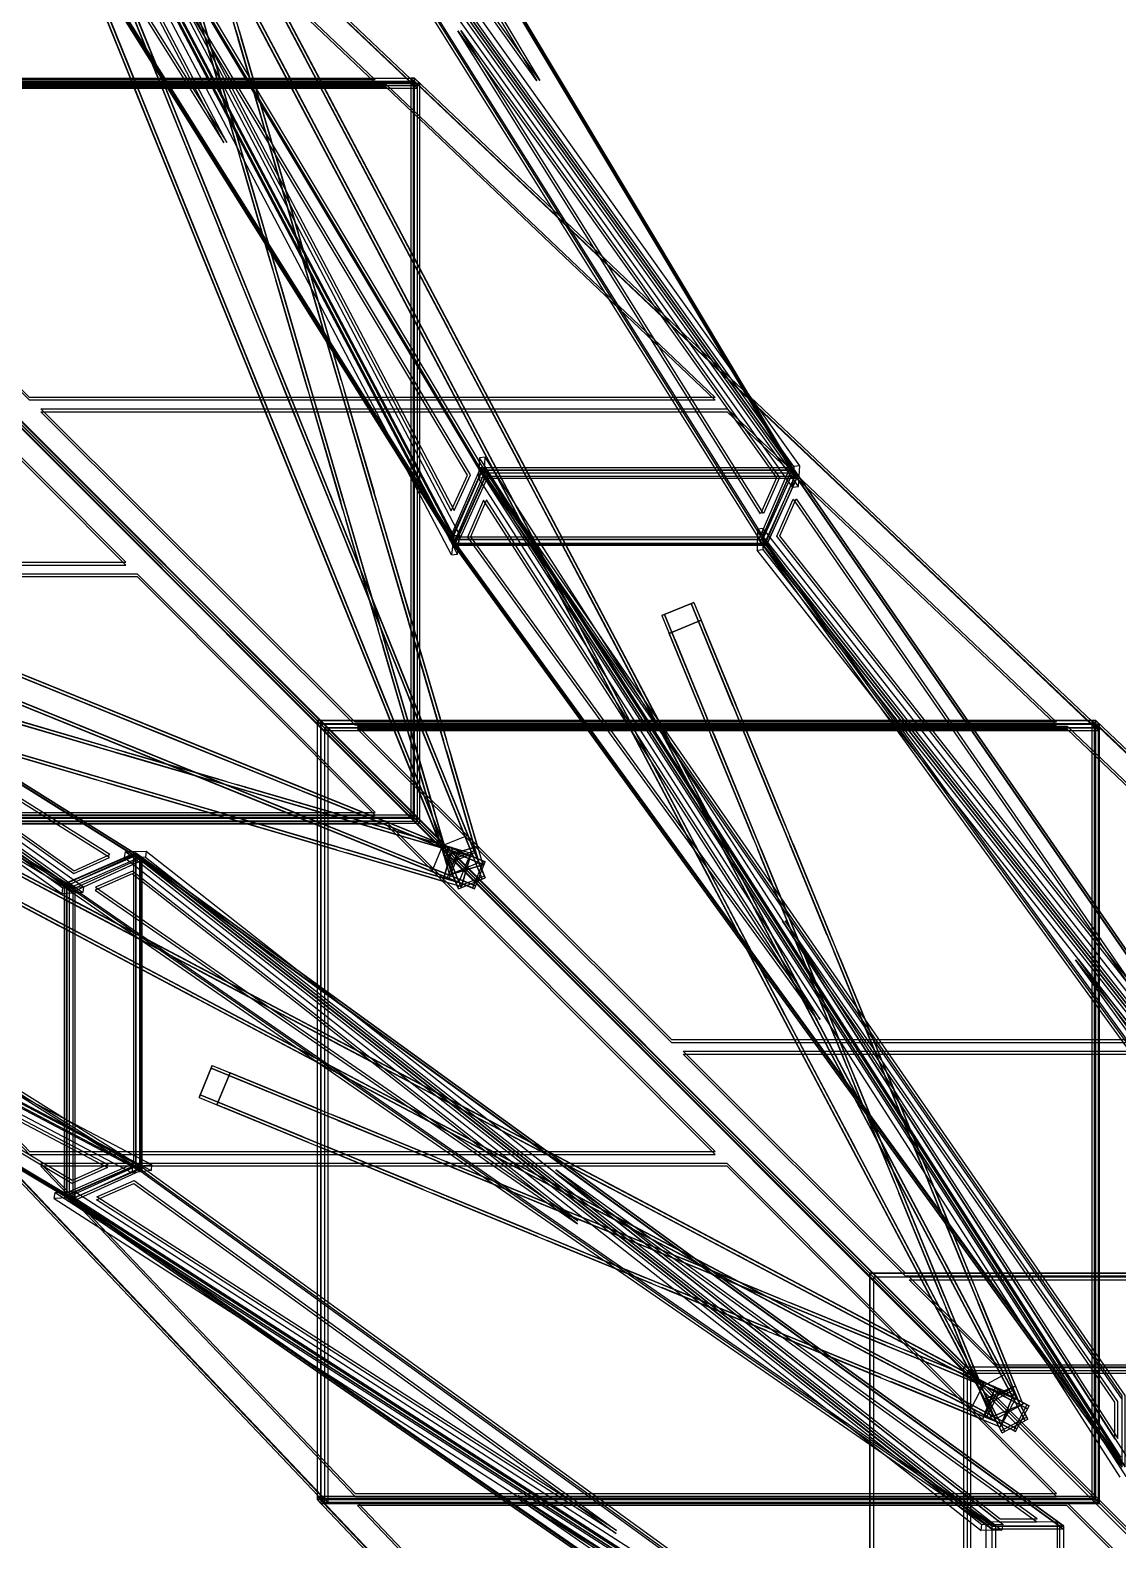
# Model space of a CAD drawing. Header units: millimetres. Extents: x -52000 to 48850, y -48850 to 51750.
# Drawn here: x 33046 to 38686, y -38781 to -30955 of the extents above; entities that cross this region are included whole.
import ezdxf

# ---------------------------------------------------------------- set-up
doc = ezdxf.new("R2010")
doc.units = ezdxf.units.MM
doc.layers.add('D-STR-BASE', color=7, linetype='Continuous', lineweight=25)
doc.layers.add('D-STR-STRC', color=7, linetype='Continuous', lineweight=25)

msp = doc.modelspace()

# ---------------------------------------------------------------- linework, layer by layer
at = {"layer": 'D-STR-BASE'}
msp.add_lwpolyline([(37400, -42600), (42600, -42600), (42600, -37400), (37400, -37400)], close=True, dxfattribs=at)
at = {"layer": 'D-STR-STRC'}
for points in [[(35209.4, -35265.3), (31225.6, -25424.6)], [(35348.5, -35209), (31364.7, -25368.3)], [(35352.2, -35218.4), (31368.5, -25377.7)], [(35213.2, -35274.7), (31229.4, -25434)], [(35401.5, -35340.1), (31417.7, -25499.4)], [(35405.3, -35349.4), (31421.5, -25508.7)], [(35262.5, -35396.4), (31278.7, -25555.7)], [(35266.3, -35405.7), (31282.5, -25565)], [(35035.1, -31242.2), (31145.2, -27552.3)], [(35055.1, -31242.2), (31165.2, -27552.3)], [(35243, -33576.4), (32522.6, -28404.6)], [(35273.3, -33573.4), (32552.9, -28401.6)], [(35401.5, -33277.5), (32518.7, -28459.2)], [(35405.7, -33268), (32524.1, -28452.8)], [(37021.5, -33277.5), (34138.7, -28459.2)], [(37025.7, -33268), (34144.1, -28452.8)], [(35230.9, -33674.3), (32510.4, -28502.5)], [(35261.2, -33671.2), (32540.8, -28499.5)], [(37006.2, -33216.6), (33825.8, -28758)], [(37036.5, -33213.6), (33856.2, -28755)], [(35244.5, -33624.6), (32225.4, -28809.4)], [(35248.8, -33615.1), (32230.8, -28803)], [(36999.8, -33323.9), (33819.4, -28865.3)], [(36864.5, -33624.6), (33845.4, -28809.4)], [(37030.1, -33320.9), (33849.8, -28862.3)], [(36868.8, -33615.1), (33850.8, -28803)], [(38134.9, -37995.9), (33695.2, -29596.2)], [(38140.5, -38006.5), (33700.8, -29606.9)], [(38002.2, -38066), (33562.6, -29666.3)], [(38007.9, -38076.6), (33568.2, -29676.9)], [(33584.7, -29736.4), (35221, -35332.6)], [(33757.5, -29685.9), (35393.7, -35282.1)], [(38081, -38215), (33641.4, -29815.4)], [(38213.7, -38144.9), (33774, -29745.3)], [(38219.3, -38155.6), (33779.6, -29755.9)], [(38086.7, -38225.7), (33647, -29826)], [(35035.1, -35055.1), (31145.2, -31165.2)], [(35055.1, -35055.1), (31165.2, -31165.2)], [(34571.7, -34571.7), (31204.3, -31204.3)], [(34591.7, -34571.7), (31224.3, -31204.3)], [(38566.9, -34571.7), (35019.5, -31204.3)], [(35054.4, -31242.9), (35033.9, -31223.5)], [(35066, -31230.8), (35038.8, -31205)], [(38586.9, -34571.7), (35039.5, -31204.3)], [(35265.3, -35209.4), (25424.6, -31225.6)], [(35274.7, -35213.2), (25434, -31229.4)], [(35396.4, -35262.5), (25555.7, -31278.7)], [(35405.7, -35266.3), (25565, -31282.5)], [(35209, -35348.5), (25368.3, -31364.7)], [(35218.4, -35352.2), (25377.7, -31368.5)], [(35340.1, -35401.5), (25499.4, -31417.7)], [(35349.4, -35405.3), (25508.7, -31421.5)], [(28756.5, -32221), (33215.1, -35401.4)], [(28803, -32230.8), (33615.1, -35248.8)], [(28809.4, -32225.4), (33624.6, -35244.5)], [(28863.8, -32214.6), (33322.4, -35394.9)], [(28753.5, -32251.4), (33212.1, -35431.7)], [(28860.8, -32244.9), (33319.4, -35425.3)], [(28452.8, -32524.1), (33268, -35405.7)], [(28459.2, -32518.7), (33277.5, -35401.5)], [(38703.2, -38353.2), (35375.6, -33172.5)], [(38733.6, -38349.1), (35405.9, -33168.5)], [(38708.3, -38051.8), (35376.3, -33233.2)], [(38708.3, -38034.1), (35380.7, -33223.2)], [(35400.2, -33250.4), (35381.6, -33223.4)], [(35406.6, -33268.2), (35388.6, -33238.1)], [(40328.3, -38051.8), (36996.3, -33233.2)], [(37018.4, -33250.3), (36999.7, -33223.4)], [(40328.3, -38034.1), (37000.7, -33223.2)], [(37024.8, -33268.2), (37006.8, -33238)], [(38698.2, -38456.5), (35370.6, -33275.8)], [(38728.6, -38452.4), (35400.9, -33271.8)], [(38066, -38002.2), (29666.3, -33562.6)], [(38076.6, -38007.9), (29676.9, -33568.2)], [(40306.3, -37982.9), (36817.4, -33541.6)], [(40336.6, -37978.9), (36847.7, -33537.5)], [(29736.4, -33584.7), (35332.6, -35221)], [(38215, -38081), (29815.4, -33641.4)], [(38225.7, -38086.7), (29826, -33647)], [(38708.3, -38403.8), (35219.5, -33592.8)], [(35240, -33619.6), (35220.4, -33592.6)], [(38708.3, -38386.2), (35223.8, -33582.9)], [(35245.4, -33624.4), (35226.5, -33594.2)], [(40304.9, -38091.5), (36816, -33650.1)], [(36858.1, -33619.6), (36838.6, -33592.6)], [(40328.3, -38403.8), (36839.5, -33592.8)], [(40328.3, -38386.2), (36843.8, -33582.9)], [(36863.6, -33624.4), (36844.7, -33594.2)], [(40335.2, -38087.4), (36846.4, -33646.1)], [(37995.9, -38134.9), (29596.2, -33695.2)], [(38006.5, -38140.5), (29606.9, -33700.8)], [(29685.9, -33757.5), (35282.1, -35393.7)], [(38144.9, -38213.7), (29745.3, -33774)], [(38155.6, -38219.3), (29755.9, -33779.6)], [(28803, -33850.8), (33615.1, -36868.8)], [(28809.4, -33845.4), (33624.6, -36864.5)], [(36487.8, -33921.4), (38194, -38076.6)], [(36487.8, -33921.4), (36525.8, -34013.9)], [(36321.3, -33989.7), (38027.5, -38145)], [(36321.3, -33989.7), (36359.3, -34082.2)], [(28504, -34115.3), (33675.8, -36835.7)], [(28403.1, -34157.8), (33574.9, -36878.2)], [(28406.1, -34127.4), (33577.9, -36847.8)], [(28452.8, -34144.1), (33268, -37025.7)], [(28459.2, -34138.7), (33277.5, -37021.5)], [(28501, -34145.6), (33672.8, -36866)], [(37904.2, -37904.2), (34533.3, -34533.3)], [(34553.6, -34553.6), (34534, -34534)], [(34572.4, -34572.4), (34552.8, -34552.8)], [(37924.2, -37904.2), (34553.3, -34533.3)], [(42102.5, -37904.2), (38551.5, -34533.3)], [(38586.2, -34572.4), (38565.5, -34552.8)], [(38591.5, -34553.6), (38570.8, -34534)], [(42122.5, -37904.2), (38571.5, -34533.3)], [(34571.7, -38586.9), (31204.3, -35039.5)], [(34591.7, -38586.9), (31224.3, -35039.5)], [(38566.9, -38586.9), (35019.5, -35039.5)], [(35054.4, -35054.4), (35033.9, -35033.9)], [(35066, -35066), (35038.8, -35038.8)], [(38586.9, -38586.9), (35039.5, -35039.5)], [(35348.5, -35209), (35316.1, -35129)], [(33539.6, -35212.6), (37980.9, -38701.4)], [(33648.1, -35211.2), (38089.4, -38700)], [(35209.4, -35265.3), (35177, -35185.3)], [(35265.3, -35209.4), (35185.3, -35177)], [(35236.6, -35192.9), (35332.6, -35221)], [(35365.7, -35186.1), (35393.7, -35282.1)], [(33535.5, -35242.9), (37976.8, -38731.7)], [(33582.9, -35223.8), (38386.2, -38708.3)], [(33592.6, -35220.4), (33619.6, -35240)], [(33592.8, -35219.5), (38403.8, -38708.3)], [(33594.2, -35226.5), (33624.4, -35245.4)], [(33644.1, -35241.5), (38085.4, -38730.4)], [(35192.9, -35236.6), (35221, -35332.6)], [(35405.7, -35266.3), (35325.7, -35233.9)], [(35405.3, -35349.4), (35372.9, -35269.4)], [(35209, -35348.5), (35129, -35316.1)], [(35186.1, -35365.7), (35282.1, -35393.7)], [(35266.3, -35405.7), (35233.9, -35325.7)], [(33223.2, -35380.7), (38034.1, -38708.3)], [(33223.4, -35381.6), (33250.4, -35400.2)], [(33233.2, -35376.3), (38051.8, -38708.3)], [(33238.1, -35388.6), (33268.2, -35406.6)], [(35349.4, -35405.3), (35269.4, -35372.9)], [(33989.7, -36321.3), (38145, -38027.5)], [(33989.7, -36321.3), (34082.2, -36359.3)], [(33921.4, -36487.8), (38076.6, -38194)], [(33921.4, -36487.8), (34013.9, -36525.8)], [(33582.9, -36843.8), (38386.2, -40328.3)], [(33592.6, -36838.6), (33619.6, -36858.1)], [(33592.8, -36839.5), (38403.8, -40328.3)], [(33594.2, -36844.7), (33624.4, -36863.6)], [(33170.5, -37010.8), (38351.2, -40338.4)], [(33174.6, -36980.4), (38355.2, -40308.1)], [(33223.2, -37000.7), (38034.1, -40328.3)], [(33223.4, -36999.7), (33250.3, -37018.4)], [(33233.2, -36996.3), (38051.8, -40328.3)], [(33238, -37006.8), (33268.2, -37024.8)], [(33273.8, -37005.8), (38454.4, -40333.4)], [(33277.9, -36975.4), (38458.5, -40303.1)], [(37418.5, -37418.5), (37398.9, -37398.9)], [(37904.9, -37904.9), (37885.3, -37885.3)], [(38134.9, -37995.9), (38097.6, -37925.3)], [(38002.2, -38066), (37964.9, -37995.4)], [(38066, -38002.2), (37995.4, -37964.9)], [(38052.4, -37989.5), (38145, -38027.5)], [(38156, -37984.1), (38194, -38076.6)], [(37995.9, -38134.9), (37925.3, -38097.6)], [(37989.5, -38052.4), (38027.5, -38145)], [(38225.7, -38086.7), (38155.1, -38049.4)], [(38219.3, -38155.6), (38182, -38085)], [(37984.1, -38156), (38076.6, -38194)], [(38086.7, -38225.7), (38049.4, -38155.1)], [(38155.6, -38219.3), (38085, -38182)], [(37904.2, -42122.5), (34533.3, -38571.5)], [(34553.6, -38591.5), (34534, -38570.8)], [(34572.4, -38586.2), (34552.8, -38565.5)], [(37924.2, -42122.5), (34553.3, -38571.5)], [(42102.5, -42122.5), (38551.5, -38571.5)], [(38586.2, -38586.2), (38565.5, -38565.5)], [(38591.5, -38591.5), (38570.8, -38570.8)], [(42122.5, -42122.5), (38571.5, -38571.5)], [(38002.9, -38687.5), (38034.4, -38709.3)], [(38372.1, -38686.4), (38403.6, -38709.3)]]:
    msp.add_lwpolyline(points, dxfattribs=at)
for points in [[(35266.3, -35405.7), (35209.4, -35265.3), (31225.6, -25424.6), (31282.5, -25565)], [(35281.1, -35399.7), (35224.3, -35259.3), (31240.5, -25418.6), (31297.3, -25559)], [(35390.5, -35355.4), (35333.6, -35215), (31349.8, -25374.3), (31406.7, -25514.7)], [(35405.3, -35349.4), (35348.5, -35209), (31364.7, -25368.3), (31421.5, -25508.7)], [(35055.1, -31242.2), (31242.2, -31242.2), (27552.3, -27552.3), (31165.2, -27552.3)], [(35055.1, -31257.2), (31242.2, -31257.2), (27552.3, -27567.3), (31165.2, -27567.3)], [(35244.5, -33624.6), (32524.1, -28452.8), (32225.4, -28809.4)], [(35259.7, -33623.2), (32539.3, -28451.4), (32240.5, -28808)], [(35244.5, -33624.6), (35405.7, -33268), (32524.1, -28452.8)], [(35259.7, -33622.9), (35420.9, -33266.3), (32539.3, -28451.1)], [(37010.6, -33269.3), (33830.2, -28810.7), (34128.9, -28454.1)], [(37025.7, -33268), (33845.4, -28809.4), (34144.1, -28452.8)], [(34049.8, -31539), (32531.2, -28651.9), (32364.4, -28850.9)], [(34065, -31537.6), (32546.3, -28650.5), (32379.6, -28849.6)], [(35673.3, -31216.5), (33978.6, -28840.7), (34137.7, -28650.7)], [(35688.4, -31215.2), (33993.7, -28839.4), (34152.9, -28649.4)], [(37010.6, -33269.7), (36849.3, -33626.3), (33830.2, -28811.1)], [(37025.7, -33268), (36864.5, -33624.6), (33845.4, -28809.4)], [(38100.8, -38218.2), (38016.4, -38058.5), (33576.7, -29658.8), (33661.1, -29818.5)], [(38205.1, -38163.1), (38120.7, -38003.3), (33681, -29603.7), (33765.5, -29763.4)], [(38219.3, -38155.6), (38134.9, -37995.9), (33695.2, -29596.2), (33779.6, -29755.9)], [(38086.7, -38225.7), (38002.2, -38066), (33562.6, -29666.3), (33647, -29826)], [(33600.1, -29731.9), (33600.1, -29731.9), (35236.3, -35328.1), (35236.3, -35328.1)], [(33742.1, -29690.3), (33742.1, -29690.3), (35378.4, -35286.6), (35378.4, -35286.6)], [(34834.4, -31213), (31402.9, -31213), (30228.2, -30041.4), (33602.5, -30041.4)], [(34834.4, -31228), (31402.9, -31228), (30228.2, -30056.5), (33602.5, -30056.5)], [(33703.4, -31188), (33399.9, -30438.4), (33364.5, -30350.8)], [(33707.8, -31199), (33672.4, -31111.4), (33368.9, -30361.8)], [(33718.2, -31182), (33414.7, -30432.4), (33379.3, -30344.8)], [(33722.7, -31193), (33687.2, -31105.4), (33383.7, -30355.8)], [(34471.6, -31099.3), (34134.4, -30461.5), (34081.8, -30361.9)], [(34485.7, -31091.9), (34148.6, -30454), (34096, -30354.4)], [(34488.8, -31097.6), (34436.1, -30998), (34099, -30360.2)], [(33579.2, -31238.3), (33275.7, -30488.6), (33240.3, -30401.1)], [(33583.6, -31249.3), (33548.2, -31161.7), (33244.7, -30412.1)], [(33594, -31232.3), (33290.5, -30482.6), (33255.1, -30395.1)], [(33598.5, -31243.3), (33563, -31155.7), (33259.5, -30406.1)], [(34353.1, -31162), (34016, -30524.1), (33963.3, -30424.5)], [(34356.1, -31167.7), (34303.5, -31068.1), (33966.4, -30430.3)], [(34367.3, -31154.5), (34030.1, -30516.6), (33977.5, -30417.1)], [(34370.3, -31160.2), (34317.7, -31060.6), (33980.5, -30422.8)], [(34474.6, -31105.1), (34422, -31005.5), (34084.8, -30367.6)], [(35229.8, -33446.7), (35313.6, -33261.2), (33815.2, -30757.3)], [(35245, -33445), (35328.8, -33259.6), (33830.4, -30755.7)], [(34113.5, -30960.4), (34113.5, -30960.4), (34268, -31489.1)], [(34128.8, -30955.9), (34128.8, -30955.9), (34283.4, -31484.6)], [(36916.9, -33275.9), (36833, -33461.3), (35263.1, -30957.4)], [(36932, -33274.2), (36848.2, -33459.6), (35278.3, -30955.7)], [(33956, -31006.4), (33956, -31006.4), (34110.6, -31535.1)], [(33967.8, -31046.7), (34122.4, -31575.4), (34122.4, -31575.4)], [(33971.4, -31001.9), (33971.4, -31001.9), (34126, -31530.6)], [(33983.2, -31042.2), (34137.8, -31570.9), (34137.8, -31570.9)], [(34125.2, -31000.7), (34279.8, -31529.4), (34279.8, -31529.4)], [(34140.6, -30996.2), (34295.2, -31524.9), (34295.2, -31524.9)], [(34841.6, -31799.3), (34504.4, -31161.5), (34451.8, -31061.9)], [(34844.6, -31805), (34792, -31705.5), (34454.8, -31067.6)], [(34855.7, -31791.8), (34518.6, -31154), (34465.9, -31054.4)], [(34858.7, -31797.6), (34806.1, -31698), (34469, -31060.1)], [(34723.1, -31861.9), (34385.9, -31224.1), (34333.3, -31124.5)], [(34726.1, -31867.7), (34673.5, -31768.1), (34336.3, -31130.2)], [(34737.2, -31854.5), (34400.1, -31216.6), (34347.5, -31117)], [(34740.3, -31860.2), (34687.6, -31760.6), (34350.5, -31122.8)], [(31242.2, -35040.2), (35055.1, -35040.2), (31165.2, -31150.3), (27552.3, -31150.3)], [(31242.2, -35055.1), (35055.1, -35055.1), (31165.2, -31165.2), (27552.3, -31165.2)], [(38586.9, -34571.7), (34571.7, -34571.7), (31204.3, -31204.3), (35039.5, -31204.3)], [(38586.9, -34586.7), (34571.7, -34586.7), (31204.3, -31219.3), (35039.5, -31219.3)], [(35038.8, -35038.8), (35038.8, -31205), (31205, -31205), (31205, -35038.8)], [(35033.9, -35033.9), (35033.9, -31223.5), (31223.5, -31223.5), (31223.5, -35033.9)], [(33911.2, -32058.4), (33607.7, -31308.7), (33572.3, -31221.2)], [(33926, -32052.4), (33622.5, -31302.7), (33587.1, -31215.2)], [(34035.4, -32008.1), (33731.9, -31258.4), (33696.5, -31170.9)], [(34039.8, -32019), (34004.4, -31931.5), (33700.9, -31181.8)], [(34050.2, -32002.1), (33746.7, -31252.4), (33711.3, -31164.9)], [(34054.6, -32013), (34019.2, -31925.5), (33715.7, -31175.8)], [(35039.5, -35039.5), (35039.5, -31204.3), (35019.5, -31204.3), (35019.5, -35039.5)], [(35399.7, -35281.1), (35259.3, -35224.3), (25418.6, -31240.5), (25559, -31297.3)], [(35405.7, -35266.3), (35265.3, -35209.4), (25424.6, -31225.6), (25565, -31282.5)], [(35066, -35066), (35066, -31230.8), (31230.8, -31230.8), (31230.8, -35066)], [(35054.4, -35054.4), (35054.4, -31242.9), (31242.9, -31242.9), (31242.9, -35054.4)], [(36598, -32858.5), (33042.7, -32858.5), (31413.9, -31233.8), (34890.5, -31233.8)], [(36598, -32873.5), (33042.7, -32873.5), (31413.9, -31248.8), (34890.5, -31248.8)], [(33915.6, -32069.3), (33880.2, -31981.8), (33576.7, -31232.1)], [(33930.4, -32063.3), (33895, -31975.8), (33591.5, -31226.1)], [(35055.1, -35055.1), (35055.1, -31242.2), (35035.1, -31242.2), (35035.1, -35055.1)], [(35349.4, -35405.3), (35209, -35348.5), (25368.3, -31364.7), (25508.7, -31421.5)], [(35355.4, -35390.5), (35215, -35333.6), (25374.3, -31349.8), (25514.7, -31406.7)], [(34295.3, -31582.2), (34295.3, -31582.2), (34449.8, -32110.9)], [(34310.6, -31577.7), (34310.6, -31577.7), (34465.2, -32106.4)], [(34137.8, -31628.2), (34137.8, -31628.2), (34292.4, -32156.9)], [(34149.6, -31668.5), (34304.2, -32197.2), (34304.2, -32197.2)], [(34153.2, -31623.7), (34153.2, -31623.7), (34307.8, -32152.4)], [(34165, -31664), (34319.6, -32192.7), (34319.6, -32192.7)], [(34307, -31622.5), (34461.6, -32151.2), (34461.6, -32151.2)], [(34322.4, -31618), (34477, -32146.7), (34477, -32146.7)], [(35211.5, -32499.3), (34874.4, -31861.4), (34821.8, -31761.9)], [(35214.6, -32505), (35161.9, -32405.5), (34824.8, -31767.6)], [(35225.7, -32491.8), (34888.5, -31854), (34835.9, -31754.4)], [(35228.7, -32497.5), (35176.1, -32398), (34838.9, -31760.1)], [(35093.1, -32561.9), (34755.9, -31924), (34703.3, -31824.5)], [(35096.1, -32567.6), (35043.5, -32468.1), (34706.3, -31830.2)], [(35107.2, -32554.4), (34770.1, -31916.6), (34717.4, -31817)], [(35110.2, -32560.2), (35057.6, -32460.6), (34720.5, -31822.7)], [(34367.4, -32828.1), (34063.9, -32078.5), (34028.4, -31991)], [(34371.8, -32839.1), (34336.4, -32751.6), (34032.9, -32001.9)], [(34382.2, -32822.1), (34078.7, -32072.5), (34043.3, -31984.9)], [(34386.6, -32833.1), (34351.2, -32745.6), (34047.7, -31995.9)], [(34243.1, -32878.4), (33939.7, -32128.8), (33904.2, -32041.2)], [(34247.6, -32889.4), (34212.1, -32801.8), (33908.7, -32052.2)], [(34258, -32872.4), (33954.5, -32122.8), (33919.1, -32035.2)], [(34262.4, -32883.4), (34227, -32795.8), (33923.5, -32046.2)], [(28808.1, -32240.5), (28451.5, -32539.3), (33266.7, -35420.9)], [(28809.4, -32225.4), (28452.8, -32524.1), (33268, -35405.7)], [(28807.7, -32240.6), (33266.3, -35420.9), (33622.9, -35259.7)], [(28809.4, -32225.4), (33268, -35405.7), (33624.6, -35244.5)], [(34477.1, -32204), (34477.1, -32204), (34631.7, -32732.7)], [(34492.4, -32199.5), (34492.4, -32199.5), (34647, -32728.2)], [(34504.2, -32239.8), (34658.8, -32768.5), (34658.8, -32768.5)], [(34319.7, -32250), (34319.7, -32250), (34474.2, -32778.7)], [(34331.4, -32290.3), (34486, -32819), (34486, -32819)], [(34335, -32245.5), (34335, -32245.5), (34489.6, -32774.2)], [(34346.8, -32285.8), (34501.4, -32814.5), (34501.4, -32814.5)], [(34488.9, -32244.3), (34643.4, -32773), (34643.4, -32773)], [(35581.5, -33199.3), (35244.4, -32561.4), (35191.7, -32461.8)], [(35584.5, -33205), (35531.9, -33105.4), (35194.8, -32467.6)], [(35595.6, -33191.8), (35258.5, -32553.9), (35205.9, -32454.4)], [(35598.7, -33197.5), (35546, -33097.9), (35208.9, -32460.1)], [(30169.8, -33712.9), (33541.3, -33712.9), (32309, -32477.5), (28994.7, -32477.5)], [(30169.8, -33727.9), (33541.3, -33727.9), (32309, -32492.4), (28994.7, -32492.4)], [(35463, -33261.9), (35125.9, -32624), (35073.3, -32524.5)], [(35466.1, -33267.6), (35413.4, -33168), (35076.3, -32530.2)], [(35477.2, -33254.4), (35140, -32616.5), (35087.4, -32517)], [(35480.2, -33260.1), (35427.6, -33160.6), (35090.4, -32522.7)], [(34575.1, -33698.5), (34271.6, -32948.8), (34236.2, -32861.3)], [(34590, -33692.5), (34286.5, -32942.8), (34251, -32855.3)], [(34594.4, -33703.4), (34559, -33615.9), (34255.5, -32866.2)], [(34699.3, -33648.2), (34395.9, -32898.5), (34360.4, -32811)], [(34703.8, -33659.1), (34668.3, -33571.6), (34364.9, -32822)], [(34714.2, -33642.2), (34410.7, -32892.5), (34375.3, -32805)], [(34718.6, -33653.1), (34683.2, -33565.6), (34379.7, -32816)], [(34516.8, -32867.3), (34516.8, -32867.3), (34671.4, -33396)], [(34658.9, -32825.8), (34658.9, -32825.8), (34813.5, -33354.5)], [(34670.7, -32866.1), (34825.2, -33394.8), (34825.2, -33394.8)], [(34674.2, -32821.3), (34674.2, -32821.3), (34828.8, -33350)], [(34686, -32861.6), (34840.6, -33390.3), (34840.6, -33390.3)], [(38367.5, -34542.2), (34730.6, -34542.2), (33101.8, -32917.5), (36660, -32917.5)], [(38367.5, -34557.2), (34730.6, -34557.2), (33101.8, -32932.5), (36660, -32932.5)], [(34579.6, -33709.4), (34544.1, -33621.9), (34240.7, -32872.2)], [(34501.5, -32871.8), (34501.5, -32871.8), (34656.1, -33400.5)], [(34513.3, -32912.1), (34667.8, -33440.8), (34667.8, -33440.8)], [(34528.6, -32907.6), (34683.2, -33436.3), (34683.2, -33436.3)], [(35400.9, -33271.8), (35405.9, -33168.5), (35375.6, -33172.5), (35370.6, -33275.8)], [(35951.5, -33899.2), (35614.3, -33261.4), (35561.7, -33161.8)], [(35954.5, -33905), (35901.9, -33805.4), (35564.7, -33167.5)], [(35965.6, -33891.8), (35628.5, -33253.9), (35575.9, -33154.3)], [(35968.6, -33897.5), (35916, -33797.9), (35578.9, -33160.1)], [(38708.3, -38403.8), (35380.7, -33223.2), (35219.5, -33592.8)], [(36999.7, -33223.4), (35381.6, -33223.4), (35220.4, -33592.6), (36838.6, -33592.6)], [(37006.8, -33238), (35388.6, -33238.1), (35226.5, -33594.2), (36844.7, -33594.2)], [(38723.4, -38402.2), (35395.8, -33221.5), (35234.6, -33591.2)], [(37018.4, -33250.3), (35400.2, -33250.4), (35240, -33619.6), (36858.1, -33619.6)], [(35376.3, -33233.2), (36996.3, -33233.2), (37000.7, -33223.2), (35380.7, -33223.2)], [(38708.3, -38403.8), (38708.3, -38034.1), (35380.7, -33223.2)], [(38723.5, -38401.4), (38723.5, -38031.7), (35395.9, -33220.8)], [(35833, -33961.8), (35495.9, -33324), (35443.2, -33224.4)], [(35836, -33967.6), (35783.4, -33868), (35446.3, -33230.2)], [(35847.2, -33954.4), (35510, -33316.5), (35457.4, -33217)], [(35850.2, -33960.1), (35797.6, -33860.5), (35460.4, -33222.7)], [(40313.2, -38035.8), (36824.3, -33594.4), (36985.5, -33224.8)], [(40328.3, -38034.1), (36839.5, -33592.8), (37000.7, -33223.2)], [(37006.2, -33216.6), (36999.8, -33323.9), (37030.1, -33320.9), (37036.5, -33213.6)], [(37024.8, -33268.2), (35406.6, -33268.2), (35245.4, -33624.4), (36863.6, -33624.4)], [(35401.5, -33277.5), (37021.5, -33277.5), (37025.7, -33268), (35405.7, -33268)], [(37127.7, -36084.4), (35397.4, -33390.5), (35313.5, -33582.7)], [(37142.9, -36082.8), (35412.5, -33388.9), (35328.7, -33581.1)], [(38732.6, -35887.8), (36918.4, -33578.3), (37002.3, -33386.1)], [(38747.8, -35886.2), (36933.6, -33576.7), (37017.4, -33384.5)], [(34683.3, -33493.6), (34683.3, -33493.6), (34837.9, -34022.3)], [(34698.6, -33489.1), (34698.6, -33489.1), (34853.2, -34017.8)], [(34840.7, -33447.6), (34840.7, -33447.6), (34995.3, -33976.3)], [(34852.5, -33487.9), (35007.1, -34016.6), (35007.1, -34016.6)], [(34856, -33443.1), (34856, -33443.1), (35010.6, -33971.8)], [(34867.8, -33483.4), (35022.4, -34012.1), (35022.4, -34012.1)], [(38225.7, -38086.7), (38066, -38002.2), (29666.3, -33562.6), (29826, -33647)], [(34695.1, -33533.9), (34849.6, -34062.6), (34849.6, -34062.6)], [(34710.4, -33529.4), (34865, -34058.1), (34865, -34058.1)], [(36817.4, -33541.6), (36816, -33650.1), (36846.4, -33646.1), (36847.7, -33537.5)], [(38218.2, -38100.8), (38058.5, -38016.4), (29658.8, -33576.7), (29818.5, -33661.1)], [(29731.9, -33600.1), (29731.9, -33600.1), (35328.1, -35236.3), (35328.1, -35236.3)], [(35031.3, -34468.3), (34727.8, -33718.6), (34692.4, -33631.1)], [(35035.8, -34479.2), (35000.3, -34391.7), (34696.8, -33642)], [(35046.2, -34462.2), (34742.7, -33712.6), (34707.2, -33625.1)], [(35050.6, -34473.2), (35015.2, -34385.7), (34711.7, -33636)], [(36843.8, -33582.9), (35223.8, -33582.9), (35219.5, -33592.8), (36839.5, -33592.8)], [(35261.2, -33671.2), (35273.3, -33573.4), (35243, -33576.4), (35230.9, -33674.3)], [(36868.8, -33615.1), (35248.8, -33615.1), (35244.5, -33624.6), (36864.5, -33624.6)], [(40313.2, -38036.6), (40313.2, -38406.2), (36824.3, -33595.3)], [(40328.3, -38034.1), (40328.3, -38403.8), (36839.5, -33592.8)], [(38155.6, -38219.3), (37995.9, -38134.9), (29596.2, -33695.2), (29755.9, -33779.6)], [(38163.1, -38205.1), (38003.3, -38120.7), (29603.7, -33681), (29763.4, -33765.5)], [(30954, -33673.5), (33272.5, -35327.2), (33457.9, -35243.4)], [(30955.7, -33658.3), (33274.2, -35312), (33459.6, -35228.2)], [(34907.1, -34518.5), (34603.6, -33768.9), (34568.2, -33681.4)], [(34911.5, -34529.5), (34876.1, -34442), (34572.6, -33692.3)], [(34921.9, -34512.5), (34618.5, -33762.9), (34583, -33675.3)], [(34926.4, -34523.5), (34890.9, -34436), (34587.5, -33686.3)], [(29690.3, -33742.1), (29690.3, -33742.1), (35286.6, -35378.4), (35286.6, -35378.4)], [(31403.1, -35009.6), (34834.6, -35009.6), (33602.3, -33774.1), (30228, -33774.1)], [(31403.1, -35024.5), (34834.6, -35024.5), (33602.3, -33789.1), (30228, -33789.1)], [(28452.8, -34144.1), (28809.4, -33845.4), (33624.6, -36864.5)], [(28454.1, -34128.9), (28810.7, -33830.2), (33625.9, -36849.4)], [(36321.4, -34599.2), (35984.3, -33961.3), (35931.7, -33861.8)], [(36324.5, -34604.9), (36271.9, -34505.4), (35934.7, -33867.5)], [(36335.6, -34591.7), (35998.5, -33953.9), (35945.8, -33854.3)], [(36338.6, -34597.4), (36286, -34497.9), (35948.9, -33860)], [(36203, -34661.8), (35865.8, -34024), (35813.2, -33924.4)], [(36206, -34667.5), (36153.4, -34568), (35816.2, -33930.1)], [(36217.1, -34654.3), (35880, -34016.5), (35827.4, -33916.9)], [(36220.1, -34660.1), (36167.5, -34560.5), (35830.4, -33922.6)], [(36487.8, -33921.4), (36321.3, -33989.7), (36321.3, -33989.7), (36487.8, -33921.4)], [(36473, -33927.4), (36473, -33927.4), (38179.2, -38082.7), (38179.2, -38082.7)], [(36336.1, -33983.7), (36336.1, -33983.7), (38042.3, -38138.9), (38042.3, -38138.9)], [(36525.8, -34013.9), (36359.3, -34082.2), (36359.3, -34082.2), (36525.8, -34013.9)], [(36511, -34020), (36511, -34020), (36690.3, -34456.8)], [(36525.8, -34013.9), (36525.8, -34013.9), (36705.1, -34450.7)], [(34865.1, -34115.4), (34865.1, -34115.4), (35019.7, -34644.1)], [(34880.4, -34110.9), (34880.4, -34110.9), (35035, -34639.6)], [(35022.5, -34069.4), (35022.5, -34069.4), (35177.1, -34598.1)], [(35034.3, -34109.7), (35188.9, -34638.4), (35188.9, -34638.4)], [(35037.8, -34064.9), (35037.8, -34064.9), (35192.4, -34593.6)], [(35049.6, -34105.2), (35204.2, -34633.9), (35204.2, -34633.9)], [(36359.3, -34082.2), (36359.3, -34082.2), (36538.6, -34519.1)], [(36374.1, -34076.2), (36374.1, -34076.2), (36553.4, -34513)], [(36390, -34115), (36569.4, -34551.8), (36569.4, -34551.8)], [(36526.9, -34058.8), (36706.3, -34495.6), (36706.3, -34495.6)], [(36541.7, -34052.7), (36721.1, -34489.5), (36721.1, -34489.5)], [(28452.8, -34144.1), (33624.6, -36864.5), (33268, -37025.7)], [(28454.5, -34128.9), (33626.2, -36849.3), (33269.7, -37010.5)], [(34876.9, -34155.7), (35031.5, -34684.4), (35031.5, -34684.4)], [(34892.2, -34151.2), (35046.8, -34679.9), (35046.8, -34679.9)], [(36375.2, -34121.1), (36554.6, -34557.9), (36554.6, -34557.9)], [(33692.5, -34590), (32942.8, -34286.5), (32855.3, -34251)], [(33698.5, -34575.1), (32948.8, -34271.6), (32861.3, -34236.2)], [(33703.4, -34594.4), (33615.9, -34559), (32866.2, -34255.5)], [(33709.4, -34579.6), (33621.9, -34544.1), (32872.2, -34240.7)], [(33642.2, -34714.2), (32892.5, -34410.7), (32805, -34375.3)], [(33648.2, -34699.3), (32898.5, -34395.9), (32811, -34360.4)], [(33653.1, -34718.6), (33565.6, -34683.2), (32816, -34379.7)], [(33659.1, -34703.8), (33571.6, -34668.3), (32822, -34364.9)], [(32871.8, -34501.5), (32871.8, -34501.5), (33400.5, -34656.1)], [(35215.6, -35280.6), (34935.6, -34588.9), (34900.2, -34501.4)], [(35230.4, -35274.6), (34950.4, -34582.9), (34915, -34495.4)], [(35234.9, -35285.5), (35199.4, -35198), (34919.4, -34506.4)], [(35339.8, -35230.3), (35059.8, -34538.7), (35024.4, -34451.1)], [(35344.3, -35241.3), (35308.8, -35153.7), (35028.8, -34462.1)], [(35354.7, -35224.3), (35074.7, -34532.7), (35039.2, -34445.1)], [(35359.1, -35235.3), (35323.7, -35147.7), (35043.7, -34456.1)], [(32867.3, -34516.8), (32867.3, -34516.8), (33396, -34671.4)], [(32907.6, -34528.6), (33436.3, -34683.2), (33436.3, -34683.2)], [(32912.1, -34513.3), (33440.8, -34667.8), (33440.8, -34667.8)], [(34512.5, -34921.9), (33762.9, -34618.5), (33675.3, -34583)], [(34518.5, -34907.1), (33768.9, -34603.6), (33681.4, -34568.2)], [(34523.5, -34926.4), (34436, -34890.9), (33686.3, -34587.5)], [(34529.5, -34911.5), (34442, -34876.1), (33692.3, -34572.6)], [(34533.3, -34533.3), (34533.3, -38571.5), (34553.3, -38571.5), (34553.3, -34533.3)], [(42122.5, -37904.2), (37904.2, -37904.2), (34533.3, -34533.3), (38571.5, -34533.3)], [(42122.5, -37919.2), (37904.2, -37919.2), (34533.3, -34548.3), (38571.5, -34548.3)], [(38570.8, -38570.8), (38570.8, -34534), (34534, -34534), (34534, -38570.8)], [(38565.5, -38565.5), (38565.5, -34552.8), (34552.8, -34552.8), (34552.8, -38565.5)], [(38591.5, -38591.5), (38591.5, -34553.6), (34553.6, -34553.6), (34553.6, -38591.5)], [(34571.7, -34571.7), (34571.7, -38586.9), (34591.7, -38586.9), (34591.7, -34571.7)], [(38586.2, -38586.2), (38586.2, -34572.4), (34572.4, -34572.4), (34572.4, -38586.2)], [(40132, -36189.2), (36373.2, -36189.2), (34742.9, -34562.8), (38422.6, -34562.8)], [(40132, -36204.2), (36373.2, -36204.2), (34742.9, -34577.8), (38422.6, -34577.8)], [(35220, -35291.5), (35184.6, -35204), (34904.6, -34512.4)], [(36691.4, -35299.2), (36354.3, -34661.3), (36301.7, -34561.8)], [(36694.4, -35304.9), (36641.8, -35205.3), (36304.7, -34567.5)], [(36705.6, -35291.7), (36368.4, -34653.8), (36315.8, -34554.3)], [(36708.6, -35297.4), (36656, -35197.9), (36318.8, -34560)], [(36727.2, -34546.5), (36727.2, -34546.5), (36934.1, -35050.4)], [(36742, -34540.4), (36742, -34540.4), (36948.9, -35044.3)], [(36743.1, -34585.3), (36950, -35089.2), (36950, -35089.2)], [(36757.9, -34579.3), (36964.8, -35083.1), (36964.8, -35083.1)], [(38571.5, -38571.5), (38571.5, -34533.3), (38551.5, -34533.3), (38551.5, -38571.5)], [(38586.9, -38586.9), (38586.9, -34571.7), (38566.9, -34571.7), (38566.9, -38586.9)], [(32825.8, -34658.9), (32825.8, -34658.9), (33354.5, -34813.5)], [(36573, -35361.8), (36235.8, -34723.9), (36183.2, -34624.4)], [(36576, -35367.5), (36523.4, -35268), (36186.2, -34630.1)], [(36587.1, -35354.3), (36250, -34716.5), (36197.3, -34616.9)], [(36590.1, -35360), (36537.5, -35260.5), (36200.4, -34622.6)], [(36575.5, -34608.8), (36575.5, -34608.8), (36782.4, -35112.7)], [(36590.3, -34602.7), (36590.3, -34602.7), (36797.2, -35106.6)], [(36591.4, -34647.6), (36798.3, -35151.5), (36798.3, -35151.5)], [(36606.2, -34641.6), (36813.1, -35145.4), (36813.1, -35145.4)], [(32821.3, -34674.2), (32821.3, -34674.2), (33350, -34828.8)], [(32861.6, -34686), (33390.3, -34840.6), (33390.3, -34840.6)], [(32866.1, -34670.7), (33394.8, -34825.2), (33394.8, -34825.2)], [(33489.1, -34698.6), (33489.1, -34698.6), (34017.8, -34853.2)], [(33493.6, -34683.3), (33493.6, -34683.3), (34022.3, -34837.9)], [(33529.4, -34710.4), (34058.1, -34865), (34058.1, -34865)], [(33533.9, -34695.1), (34062.6, -34849.6), (34062.6, -34849.6)], [(34462.2, -35046.2), (33712.6, -34742.7), (33625.1, -34707.2)], [(34468.3, -35031.3), (33718.6, -34727.8), (33631.1, -34692.4)], [(34473.2, -35050.6), (34385.7, -35015.2), (33636, -34711.7)], [(34479.2, -35035.8), (34391.7, -35000.3), (33642, -34696.8)], [(35046.9, -34737.2), (35046.9, -34737.2), (35181.1, -35196.3)], [(35062.2, -34732.7), (35062.2, -34732.7), (35196.5, -35191.8)], [(35204.3, -34691.2), (35204.3, -34691.2), (35338.5, -35150.3)], [(35216.1, -34731.5), (35350.3, -35190.6), (35350.3, -35190.6)], [(35219.7, -34686.7), (35219.7, -34686.7), (35353.9, -35145.8)], [(35231.4, -34727), (35365.7, -35186.1), (35365.7, -35186.1)], [(35058.7, -34777.5), (35192.9, -35236.6), (35192.9, -35236.6)], [(35074, -34773), (35208.3, -35232.1), (35208.3, -35232.1)], [(33443.1, -34856), (33443.1, -34856), (33971.8, -35010.6)], [(33447.6, -34840.7), (33447.6, -34840.7), (33976.3, -34995.3)], [(33483.4, -34867.8), (34012.1, -35022.4), (34012.1, -35022.4)], [(33487.9, -34852.5), (34016.6, -35007.1), (34016.6, -35007.1)], [(34110.9, -34880.4), (34110.9, -34880.4), (34639.6, -35035)], [(34115.4, -34865.1), (34115.4, -34865.1), (34644.1, -35019.7)], [(34151.2, -34892.2), (34679.9, -35046.8), (34679.9, -35046.8)], [(34155.7, -34876.9), (34684.4, -35031.5), (34684.4, -35031.5)], [(35280.6, -35215.6), (34588.9, -34935.6), (34501.4, -34900.2)], [(35274.6, -35230.4), (34582.9, -34950.4), (34495.4, -34915)], [(35285.5, -35234.9), (35198, -35199.4), (34506.4, -34919.4)], [(35291.5, -35220), (35204, -35184.6), (34512.4, -34904.6)], [(34571.7, -38572), (38586.9, -38572), (35039.5, -35024.6), (31204.3, -35024.6)], [(34571.7, -38586.9), (38586.9, -38586.9), (35039.5, -35039.5), (31204.3, -35039.5)], [(33042.8, -36767.4), (36598.2, -36767.4), (34890.3, -35055.5), (31413.7, -35055.5)], [(34064.9, -35037.8), (34064.9, -35037.8), (34593.6, -35192.4)], [(34069.4, -35022.5), (34069.4, -35022.5), (34598.1, -35177.1)], [(34105.2, -35049.6), (34633.9, -35204.2), (34633.9, -35204.2)], [(34109.7, -35034.3), (34638.4, -35188.9), (34638.4, -35188.9)], [(35224.3, -35354.7), (34532.7, -35074.7), (34445.1, -35039.2)], [(35230.3, -35339.8), (34538.7, -35059.8), (34451.1, -35024.4)], [(35235.3, -35359.1), (35147.7, -35323.7), (34456.1, -35043.7)], [(35241.3, -35344.3), (35153.7, -35308.8), (34462.1, -35028.8)], [(34737.2, -35046.9), (34737.2, -35046.9), (35196.3, -35181.1)], [(34777.5, -35058.7), (35236.6, -35192.9), (35236.6, -35192.9)], [(33042.8, -36782.3), (36598.2, -36782.3), (34890.3, -35070.4), (31413.7, -35070.4)], [(33254.4, -35477.2), (32616.5, -35140), (32517, -35087.4)], [(33260.1, -35480.2), (33160.6, -35427.6), (32522.7, -35090.4)], [(33261.9, -35463), (32624, -35125.9), (32524.5, -35073.3)], [(33267.6, -35466.1), (33168, -35413.4), (32530.2, -35076.3)], [(34732.7, -35062.2), (34732.7, -35062.2), (35191.8, -35196.5)], [(34773, -35074), (35232.1, -35208.3), (35232.1, -35208.3)], [(35233.9, -35325.7), (35372.9, -35269.4), (35316.1, -35129), (35177, -35185.3)], [(36985.7, -35134), (36985.7, -35134), (37192.6, -35637.9)], [(33191.8, -35595.6), (32553.9, -35258.5), (32454.4, -35205.9)], [(33197.5, -35598.7), (33097.9, -35546), (32460.1, -35208.9)], [(33199.3, -35581.5), (32561.4, -35244.4), (32461.8, -35191.7)], [(33205, -35584.5), (33105.4, -35531.9), (32467.6, -35194.8)], [(33644.1, -35241.5), (33535.5, -35242.9), (33539.6, -35212.6), (33648.1, -35211.2)], [(34691.2, -35204.3), (34691.2, -35204.3), (35150.3, -35338.5)], [(35269.4, -35372.9), (35325.7, -35233.9), (35185.3, -35177), (35129, -35316.1)], [(35236.6, -35192.9), (35186.1, -35365.7), (35186.1, -35365.7), (35236.6, -35192.9)], [(35365.7, -35186.1), (35192.9, -35236.6), (35192.9, -35236.6), (35365.7, -35186.1)], [(35218.4, -35352.2), (35274.7, -35213.2), (35265.3, -35209.4), (35209, -35348.5)], [(35349.4, -35405.3), (35405.7, -35266.3), (35265.3, -35209.4), (35209, -35348.5)], [(35213.2, -35274.7), (35352.2, -35218.4), (35348.5, -35209), (35209.4, -35265.3)], [(35266.3, -35405.7), (35405.3, -35349.4), (35348.5, -35209), (35209.4, -35265.3)], [(36819.2, -35202.4), (36819.2, -35202.4), (37026.1, -35706.3)], [(36834, -35196.3), (36834, -35196.3), (37040.9, -35700.2)], [(36970.9, -35140.1), (36970.9, -35140.1), (37177.8, -35644)], [(36986.9, -35178.9), (37193.8, -35682.8), (37193.8, -35682.8)], [(37001.7, -35172.9), (37208.6, -35676.7), (37208.6, -35676.7)], [(33591.2, -35234.6), (33221.6, -35395.8), (38032.5, -38723.5)], [(33592.8, -35219.5), (33223.2, -35380.7), (38034.1, -38708.3)], [(33223.4, -36999.7), (33223.4, -35381.6), (33592.6, -35220.4), (33592.6, -36838.6)], [(33238, -37006.8), (33238.1, -35388.6), (33594.2, -35226.5), (33594.2, -36844.7)], [(33250.3, -37018.4), (33250.4, -35400.2), (33619.6, -35240), (33619.6, -36858.1)], [(33268.2, -37024.8), (33268.2, -35406.6), (33624.4, -35245.4), (33624.4, -36863.6)], [(33582.9, -36843.8), (33582.9, -35223.8), (33592.8, -35219.5), (33592.8, -36839.5)], [(33590.4, -35234.6), (38031.7, -38723.5), (38401.4, -38723.5)], [(33592.8, -35219.5), (38034.1, -38708.3), (38403.8, -38708.3)], [(33615.1, -36868.8), (33615.1, -35248.8), (33624.6, -35244.5), (33624.6, -36864.5)], [(34686.7, -35219.7), (34686.7, -35219.7), (35145.8, -35353.9)], [(34727, -35231.4), (35186.1, -35365.7), (35186.1, -35365.7)], [(34731.5, -35216.1), (35190.6, -35350.3), (35190.6, -35350.3)], [(35393.7, -35282.1), (35221, -35332.6), (35221, -35332.6), (35393.7, -35282.1)], [(35332.6, -35221), (35282.1, -35393.7), (35282.1, -35393.7), (35332.6, -35221)], [(35349.4, -35405.3), (35405.7, -35266.3), (35396.4, -35262.5), (35340.1, -35401.5)], [(37061.4, -35999.1), (36724.3, -35361.3), (36671.6, -35261.7)], [(37064.4, -36004.9), (37011.8, -35905.3), (36674.7, -35267.4)], [(37075.5, -35991.7), (36738.4, -35353.8), (36685.8, -35254.2)], [(37078.6, -35997.4), (37025.9, -35897.8), (36688.8, -35260)], [(36835.2, -35241.2), (37042.1, -35745.1), (37042.1, -35745.1)], [(36850, -35235.2), (37056.9, -35739), (37056.9, -35739)], [(33575.1, -35328.7), (33382.9, -35412.6), (35884.6, -37142.9)], [(33576.7, -35313.6), (33384.5, -35397.4), (35886.2, -37127.8)], [(35266.3, -35405.7), (35405.3, -35349.4), (35401.5, -35340.1), (35262.5, -35396.4)], [(36942.9, -36061.8), (36605.8, -35423.9), (36553.2, -35324.3)], [(36946, -36067.5), (36893.3, -35967.9), (36556.2, -35330.1)], [(36957.1, -36054.3), (36619.9, -35416.4), (36567.3, -35316.9)], [(36960.1, -36060), (36907.5, -35960.4), (36570.3, -35322.6)], [(30757.3, -35435.2), (33446.7, -36849.8), (33261.2, -36933.6)], [(30759, -35420), (33448.3, -36834.6), (33262.9, -36918.4)], [(33319.4, -35425.3), (33212.1, -35431.7), (33215.1, -35401.4), (33322.4, -35394.9)], [(33233.2, -35376.3), (33233.2, -36996.3), (33223.2, -37000.7), (33223.2, -35380.7)], [(33961.8, -35833), (33324, -35495.9), (33224.4, -35443.2)], [(33967.6, -35836), (33868, -35783.4), (33230.2, -35446.3)], [(33277.5, -35401.5), (33277.5, -37021.5), (33268, -37025.7), (33268, -35405.7)], [(33954.4, -35847.2), (33316.5, -35510), (33217, -35457.4)], [(33960.1, -35850.2), (33860.5, -35797.6), (33222.7, -35460.4)], [(33891.8, -35965.6), (33253.9, -35628.5), (33154.3, -35575.9)], [(33897.5, -35968.6), (33797.9, -35916), (33160.1, -35578.9)], [(33899.2, -35951.5), (33261.4, -35614.3), (33161.8, -35561.7)], [(33905, -35954.5), (33805.4, -35901.9), (33167.5, -35564.7)], [(38670.6, -38066.6), (36946.6, -35574.1), (38670.6, -38258.1)], [(38685.8, -38064.2), (36961.8, -35571.7), (38685.8, -38255.7)], [(37214.7, -35733.7), (37214.7, -35733.7), (37421.6, -36237.6)], [(37229.5, -35727.6), (37229.5, -35727.6), (37436.4, -36231.5)], [(34654.3, -36217.1), (34016.5, -35880), (33916.9, -35827.4)], [(34660.1, -36220.1), (34560.5, -36167.5), (33922.6, -35830.4)], [(34661.8, -36203), (34024, -35865.8), (33924.4, -35813.2)], [(34667.5, -36206), (34568, -36153.4), (33930.1, -35816.2)], [(37063, -35796), (37063, -35796), (37269.9, -36299.9)], [(37077.8, -35789.9), (37077.8, -35789.9), (37284.7, -36293.8)], [(37078.9, -35834.8), (37285.8, -36338.7), (37285.8, -36338.7)], [(37093.7, -35828.8), (37300.6, -36332.6), (37300.6, -36332.6)], [(37230.6, -35772.5), (37437.5, -36276.4), (37437.5, -36276.4)], [(37245.4, -35766.5), (37452.3, -36270.3), (37452.3, -36270.3)], [(40274.1, -38265.3), (38467.3, -35773.9), (40274.1, -38073.9)], [(40289.2, -38262.9), (38482.5, -35771.5), (40289.2, -38071.5)], [(34591.7, -36335.6), (33953.9, -35998.5), (33854.3, -35945.8)], [(34597.4, -36338.6), (34497.9, -36286), (33860, -35948.9)], [(34599.2, -36321.4), (33961.3, -35984.3), (33861.8, -35931.7)], [(34604.9, -36324.5), (34505.4, -36271.9), (33867.5, -35934.7)], [(37431.4, -36699.1), (37094.2, -36061.3), (37041.6, -35961.7)], [(37434.4, -36704.8), (37381.8, -36605.3), (37044.6, -35967.4)], [(37445.5, -36691.6), (37108.4, -36053.8), (37055.7, -35954.2)], [(37448.5, -36697.4), (37395.9, -36597.8), (37058.8, -35959.9)], [(37312.9, -36761.7), (36975.8, -36123.9), (36923.1, -36024.3)], [(37315.9, -36767.5), (37263.3, -36667.9), (36926.2, -36030)], [(37327, -36754.3), (36989.9, -36116.4), (36937.3, -36016.8)], [(37330.1, -36760), (37277.4, -36660.4), (36940.3, -36022.6)], [(35354.3, -36587.1), (34716.5, -36250), (34616.9, -36197.3)], [(35360, -36590.1), (35260.5, -36537.5), (34622.6, -36200.4)], [(35361.8, -36573), (34723.9, -36235.8), (34624.4, -36183.2)], [(35367.5, -36576), (35268, -36523.4), (34630.1, -36186.2)], [(35299.2, -36691.4), (34661.3, -36354.3), (34561.8, -36301.7)], [(35304.9, -36694.4), (35205.3, -36641.8), (34567.5, -36304.7)], [(41402.6, -37398.2), (37585, -37398.2), (36432.4, -36248.3), (40194, -36248.3)], [(41402.6, -37413.2), (37585, -37413.2), (36432.4, -36263.3), (40194, -36263.3)], [(33989.7, -36321.3), (33921.4, -36487.8), (33921.4, -36487.8), (33989.7, -36321.3)], [(33983.7, -36336.1), (33983.7, -36336.1), (38138.9, -38042.3), (38138.9, -38042.3)], [(34082.2, -36359.3), (34013.9, -36525.8), (34013.9, -36525.8), (34082.2, -36359.3)], [(34076.2, -36374.1), (34076.2, -36374.1), (34513, -36553.4)], [(34082.2, -36359.3), (34082.2, -36359.3), (34519.1, -36538.6)], [(34121.1, -36375.2), (34557.9, -36554.6), (34557.9, -36554.6)], [(35291.7, -36705.6), (34653.8, -36368.4), (34554.3, -36315.8)], [(35297.4, -36708.6), (35197.9, -36656), (34560, -36318.8)], [(37321.5, -36383.5), (37321.5, -36383.5), (37528.4, -36887.4)], [(37458.4, -36327.3), (37458.4, -36327.3), (37665.3, -36831.2)], [(37473.2, -36321.2), (37473.2, -36321.2), (37680.1, -36825.1)], [(37474.4, -36366.1), (37681.3, -36870), (37681.3, -36870)], [(37489.2, -36360.1), (37696.1, -36863.9), (37696.1, -36863.9)], [(34115, -36390), (34551.8, -36569.4), (34551.8, -36569.4)], [(37306.7, -36389.6), (37306.7, -36389.6), (37513.6, -36893.5)], [(37322.7, -36428.4), (37529.6, -36932.3), (37529.6, -36932.3)], [(37337.5, -36422.4), (37544.4, -36926.2), (37544.4, -36926.2)], [(33927.4, -36473), (33927.4, -36473), (38082.7, -38179.2), (38082.7, -38179.2)], [(34013.9, -36525.8), (34013.9, -36525.8), (34450.7, -36705.1)], [(34020, -36511), (34020, -36511), (34456.8, -36690.3)], [(34052.7, -36541.7), (34489.5, -36721.1), (34489.5, -36721.1)], [(34058.8, -36526.9), (34495.6, -36706.3), (34495.6, -36706.3)], [(34602.7, -36590.3), (34602.7, -36590.3), (35106.6, -36797.2)], [(34608.8, -36575.5), (34608.8, -36575.5), (35112.7, -36782.4)], [(34641.6, -36606.2), (35145.4, -36813.1), (35145.4, -36813.1)], [(34647.6, -36591.4), (35151.5, -36798.3), (35151.5, -36798.3)], [(36054.3, -36957.1), (35416.4, -36619.9), (35316.9, -36567.3)], [(36060, -36960.1), (35960.4, -36907.5), (35322.6, -36570.3)], [(36061.8, -36942.9), (35423.9, -36605.8), (35324.3, -36553.2)], [(36067.5, -36946), (35967.9, -36893.3), (35330.1, -36556.2)], [(35991.7, -37075.5), (35353.8, -36738.4), (35254.2, -36685.8)], [(35997.4, -37078.6), (35897.8, -37025.9), (35260, -36688.8)], [(35999.1, -37061.4), (35361.3, -36724.3), (35261.7, -36671.6)], [(36004.9, -37064.4), (35905.3, -37011.8), (35267.4, -36674.7)], [(37801.3, -37399.1), (37464.2, -36761.2), (37411.6, -36661.7)], [(37804.4, -37404.8), (37751.7, -37305.3), (37414.6, -36667.4)], [(37815.5, -37391.6), (37478.3, -36753.8), (37425.7, -36654.2)], [(37818.5, -37397.3), (37765.9, -37297.8), (37428.7, -36659.9)], [(34540.4, -36742), (34540.4, -36742), (35044.3, -36948.9)], [(34546.5, -36727.2), (34546.5, -36727.2), (35050.4, -36934.1)], [(34579.3, -36757.9), (35083.1, -36964.8), (35083.1, -36964.8)], [(34585.3, -36743.1), (35089.2, -36950), (35089.2, -36950)], [(37682.9, -37461.7), (37345.7, -36823.8), (37293.1, -36724.3)], [(37685.9, -37467.4), (37633.3, -37367.9), (37296.1, -36730)], [(37697, -37454.2), (37359.9, -36816.4), (37307.3, -36716.8)], [(37700, -37460), (37647.4, -37360.4), (37310.3, -36722.5)], [(34730.8, -38541.1), (38367.6, -38541.1), (36659.8, -36829.2), (33101.6, -36829.2)], [(34730.8, -38556), (38367.6, -38556), (36659.8, -36844.1), (33101.6, -36844.1)], [(33223.2, -37000.7), (33592.8, -36839.5), (38403.8, -40328.3)], [(33224.8, -36985.5), (33594.5, -36824.3), (38405.5, -40313.2)], [(33577.9, -36847.8), (33675.8, -36835.7), (33672.8, -36866), (33574.9, -36878.2)], [(35196.3, -36834), (35196.3, -36834), (35700.2, -37040.9)], [(35202.4, -36819.2), (35202.4, -36819.2), (35706.3, -37026.1)], [(35235.2, -36850), (35739, -37056.9), (35739, -37056.9)], [(35241.2, -36835.2), (35745.1, -37042.1), (35745.1, -37042.1)], [(33390.5, -37017.4), (33582.7, -36933.5), (36084.4, -38747.7)], [(33392.2, -37002.2), (33584.4, -36918.4), (36086.1, -38732.6)], [(35769.1, -36877.6), (38073.3, -38687.7), (38265.1, -38687.7)], [(35771.5, -36862.5), (38075.7, -38672.6), (38267.5, -38672.6)], [(36761.7, -37312.9), (36123.9, -36975.8), (36024.3, -36923.1)], [(36767.5, -37315.9), (36667.9, -37263.3), (36030, -36926.2)], [(37702.2, -36920.9), (37702.2, -36920.9), (37909.1, -37424.8)], [(37717, -36914.8), (37717, -36914.8), (37923.9, -37418.7)], [(33174.6, -36980.4), (33277.9, -36975.4), (33273.8, -37005.8), (33170.5, -37010.8)], [(33223.2, -37000.7), (38403.8, -40328.3), (38034.1, -40328.3)], [(33225.6, -36985.5), (38406.2, -40313.1), (38036.6, -40313.1)], [(35134, -36985.7), (35134, -36985.7), (35637.9, -37192.6)], [(35140.1, -36970.9), (35140.1, -36970.9), (35644, -37177.8)], [(35172.9, -37001.7), (35676.7, -37208.6), (35676.7, -37208.6)], [(35178.9, -36986.9), (35682.8, -37193.8), (35682.8, -37193.8)], [(36754.3, -37327), (36116.4, -36989.9), (36016.8, -36937.3)], [(36760, -37330.1), (36660.4, -37277.4), (36022.6, -36940.3)], [(37550.5, -36983.2), (37550.5, -36983.2), (37757.4, -37487.1)], [(37565.3, -36977.1), (37565.3, -36977.1), (37772.2, -37481)], [(37718.1, -36959.7), (37925, -37463.6), (37925, -37463.6)], [(37732.9, -36953.7), (37939.8, -37457.5), (37939.8, -37457.5)], [(35789.9, -37077.8), (35789.9, -37077.8), (36293.8, -37284.7)], [(35796, -37063), (35796, -37063), (36299.9, -37269.9)], [(35834.8, -37078.9), (36338.7, -37285.8), (36338.7, -37285.8)], [(36691.6, -37445.5), (36053.8, -37108.4), (35954.2, -37055.7)], [(36697.4, -37448.5), (36597.8, -37395.9), (35959.9, -37058.8)], [(36699.1, -37431.4), (36061.3, -37094.2), (35961.7, -37041.6)], [(36704.8, -37434.4), (36605.3, -37381.8), (35967.4, -37044.6)], [(37566.4, -37022), (37773.3, -37525.9), (37773.3, -37525.9)], [(37581.2, -37016), (37788.1, -37519.8), (37788.1, -37519.8)], [(35828.8, -37093.7), (36332.6, -37300.6), (36332.6, -37300.6)], [(35727.6, -37229.5), (35727.6, -37229.5), (36231.5, -37436.4)], [(35733.7, -37214.7), (35733.7, -37214.7), (36237.6, -37421.6)], [(35766.5, -37245.4), (36270.3, -37452.3), (36270.3, -37452.3)], [(35772.5, -37230.6), (36276.4, -37437.5), (36276.4, -37437.5)], [(36383.5, -37321.5), (36383.5, -37321.5), (36887.4, -37528.4)], [(36389.6, -37306.7), (36389.6, -37306.7), (36893.5, -37513.6)], [(36428.4, -37322.7), (36932.3, -37529.6), (36932.3, -37529.6)], [(37454.2, -37697), (36816.4, -37359.9), (36716.8, -37307.3)], [(37460, -37700), (37360.4, -37647.4), (36722.5, -37310.3)], [(37461.7, -37682.9), (36823.8, -37345.7), (36724.3, -37293.1)], [(37467.4, -37685.9), (37367.9, -37633.3), (36730, -37296.1)], [(36422.4, -37337.5), (36926.2, -37544.4), (36926.2, -37544.4)], [(41588.7, -41588.7), (41588.7, -37398.9), (37398.9, -37398.9), (37398.9, -41588.7)], [(38144.3, -38047.9), (37834.2, -37461.2), (37781.5, -37361.6)], [(38147.3, -38053.6), (38094.7, -37954.1), (37784.6, -37367.4)], [(38158.4, -38040.4), (37848.3, -37453.7), (37795.7, -37354.2)], [(38161.4, -38046.1), (38108.8, -37946.6), (37798.7, -37359.9)], [(36321.2, -37473.2), (36321.2, -37473.2), (36825.1, -37680.1)], [(36327.3, -37458.4), (36327.3, -37458.4), (36831.2, -37665.3)], [(36366.1, -37474.4), (36870, -37681.3), (36870, -37681.3)], [(37391.6, -37815.5), (36753.8, -37478.3), (36654.2, -37425.7)], [(37397.3, -37818.5), (37297.8, -37765.9), (36659.9, -37428.7)], [(37399.1, -37801.3), (36761.2, -37464.2), (36661.7, -37411.6)], [(37404.8, -37804.4), (37305.3, -37751.7), (36667.4, -37414.6)], [(41609.4, -41609.4), (41609.4, -37418.5), (37418.5, -37418.5), (37418.5, -41609.4)], [(41903.4, -37874.7), (38062.7, -37874.7), (37604.7, -37417.8), (41423.2, -37417.8)], [(41903.4, -37889.7), (38062.7, -37889.7), (37604.7, -37432.8), (41423.2, -37432.8)], [(38025.8, -38110.5), (37715.7, -37523.8), (37663.1, -37424.3)], [(38028.8, -38116.2), (37976.2, -38016.7), (37666.1, -37430)], [(38039.9, -38103), (37729.8, -37516.3), (37677.2, -37416.8)], [(38043, -38108.8), (37990.3, -38009.2), (37680.2, -37422.5)], [(36360.1, -37489.2), (36863.9, -37696.1), (36863.9, -37696.1)], [(36983.2, -37550.5), (36983.2, -37550.5), (37487.1, -37757.4)], [(37945.9, -37514.5), (37945.9, -37514.5), (38125.3, -37951.3)], [(37960.7, -37508.4), (37960.7, -37508.4), (38140.1, -37945.2)], [(37961.9, -37553.3), (38141.2, -37990.2), (38141.2, -37990.2)], [(37976.7, -37547.3), (38156, -37984.1), (38156, -37984.1)], [(36977.1, -37565.3), (36977.1, -37565.3), (37481, -37772.2)], [(37016, -37581.2), (37519.8, -37788.1), (37519.8, -37788.1)], [(37022, -37566.4), (37525.9, -37773.3), (37525.9, -37773.3)], [(37794.2, -37576.8), (37794.2, -37576.8), (37973.6, -38013.6)], [(37809, -37570.7), (37809, -37570.7), (37988.4, -38007.5)], [(37810.2, -37615.6), (37989.5, -38052.4), (37989.5, -38052.4)], [(37825, -37609.6), (38004.3, -38046.4), (38004.3, -38046.4)], [(36914.8, -37717), (36914.8, -37717), (37418.7, -37923.9)], [(36920.9, -37702.2), (36920.9, -37702.2), (37424.8, -37909.1)], [(36959.7, -37718.1), (37463.6, -37925), (37463.6, -37925)], [(38103, -38039.9), (37516.3, -37729.8), (37416.8, -37677.2)], [(38108.8, -38043), (38009.2, -37990.3), (37422.5, -37680.2)], [(38110.5, -38025.8), (37523.8, -37715.7), (37424.3, -37663.1)], [(38116.2, -38028.8), (38016.7, -37976.2), (37430, -37666.1)], [(36953.7, -37732.9), (37457.5, -37939.8), (37457.5, -37939.8)], [(38040.4, -38158.4), (37453.7, -37848.3), (37354.2, -37795.7)], [(38047.9, -38144.3), (37461.2, -37834.2), (37361.6, -37781.5)], [(38053.6, -38147.3), (37954.1, -38094.7), (37367.4, -37784.6)], [(37576.8, -37794.2), (37576.8, -37794.2), (38013.6, -37973.6)], [(38046.1, -38161.4), (37946.6, -38108.8), (37359.9, -37798.7)], [(37570.7, -37809), (37570.7, -37809), (38007.5, -37988.4)], [(37609.6, -37825), (38046.4, -38004.3), (38046.4, -38004.3)], [(37615.6, -37810.2), (38052.4, -37989.5), (38052.4, -37989.5)], [(37514.5, -37945.9), (37514.5, -37945.9), (37951.3, -38125.3)], [(42101.1, -42101.1), (42101.1, -37885.3), (37885.3, -37885.3), (37885.3, -42101.1)], [(37904.2, -37904.2), (37904.2, -42122.5), (37924.2, -42122.5), (37924.2, -37904.2)], [(42121.8, -42121.8), (42121.8, -37904.9), (37904.9, -37904.9), (37904.9, -42121.8)], [(38049.4, -38155.1), (38182, -38085), (38097.6, -37925.3), (37964.9, -37995.4)], [(37508.4, -37960.7), (37508.4, -37960.7), (37945.2, -38140.1)], [(37547.3, -37976.7), (37984.1, -38156), (37984.1, -38156)], [(37553.3, -37961.9), (37990.2, -38141.2), (37990.2, -38141.2)], [(38085, -38182), (38155.1, -38049.4), (37995.4, -37964.9), (37925.3, -38097.6)], [(38052.4, -37989.5), (37984.1, -38156), (37984.1, -38156), (38052.4, -37989.5)], [(38156, -37984.1), (37989.5, -38052.4), (37989.5, -38052.4), (38156, -37984.1)], [(38006.5, -38140.5), (38076.6, -38007.9), (38066, -38002.2), (37995.9, -38134.9)], [(38155.6, -38219.3), (38225.7, -38086.7), (38066, -38002.2), (37995.9, -38134.9)], [(38007.9, -38076.6), (38140.5, -38006.5), (38134.9, -37995.9), (38002.2, -38066)], [(38086.7, -38225.7), (38219.3, -38155.6), (38134.9, -37995.9), (38002.2, -38066)], [(38145, -38027.5), (38076.6, -38194), (38076.6, -38194), (38145, -38027.5)], [(38194, -38076.6), (38027.5, -38145), (38027.5, -38145), (38194, -38076.6)], [(38155.6, -38219.3), (38225.7, -38086.7), (38215, -38081), (38144.9, -38213.7)], [(38086.7, -38225.7), (38219.3, -38155.6), (38213.7, -38144.9), (38081, -38215)], [(37904.2, -42107.6), (42122.5, -42107.6), (38571.5, -38556.6), (34533.3, -38556.6)], [(37904.2, -42122.5), (42122.5, -42122.5), (38571.5, -38571.5), (34533.3, -38571.5)], [(35574.1, -38566.6), (38264, -40294.4), (38072, -40294.4)], [(35576.5, -38551.5), (38266.4, -40279.2), (38074.4, -40279.2)], [(36373.4, -40301.2), (40132.2, -40301.2), (38422.4, -38587.6), (34742.7, -38587.6)], [(36373.4, -40316.1), (40132.2, -40316.1), (38422.4, -38602.5), (34742.7, -38602.5)], [(38085.4, -38730.4), (37976.8, -38731.7), (37980.9, -38701.4), (38089.4, -38700)], [(38002.9, -40305.6), (38002.9, -38687.5), (38372.1, -38686.4), (38372.1, -40304.5)], [(38051.8, -38708.3), (38051.8, -40328.3), (38034.1, -40328.3), (38034.1, -38708.3)], [(38034.4, -40327.3), (38034.4, -38709.3), (38403.6, -38709.3), (38403.6, -40327.3)], [(38386.2, -40328.3), (38386.2, -38708.3), (38403.8, -38708.3), (38403.8, -40328.3)]]:
    msp.add_lwpolyline(points, close=True, dxfattribs=at)

doc.saveas('drawing.dxf')
